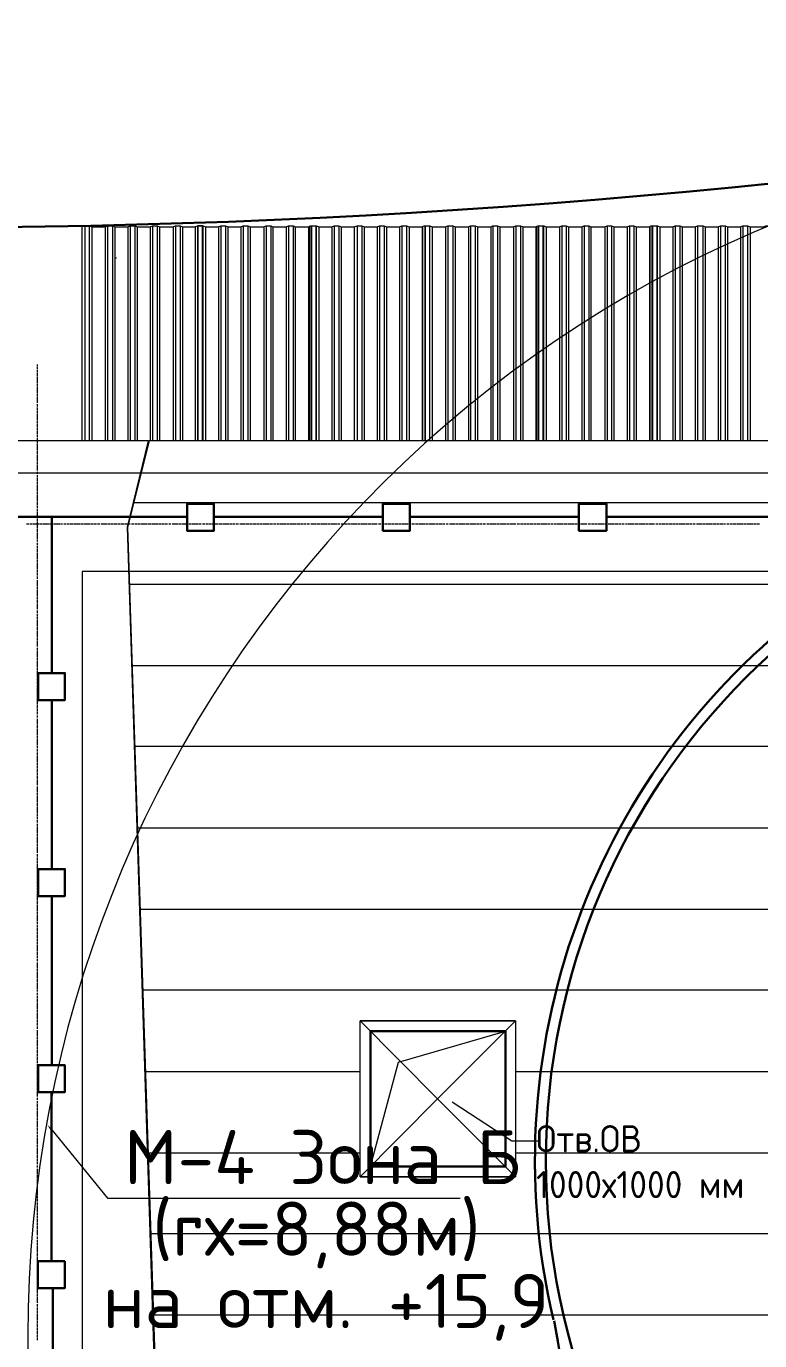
# Model space of a CAD drawing. Header units: millimetres. Extents: x -42533 to 645315, y 3457 to 82611.
# Drawn here: x 561652 to 567073, y 49084 to 58796 of the extents above; entities that cross this region are included whole.
import ezdxf

# ---------------------------------------------------------------- set-up
doc = ezdxf.new("R2010")
doc.units = ezdxf.units.MM
for name, color, linetype, true_color in [('PDF _!ЭОМ.Молниезащита', 7, 'Continuous', 0x954a95), ('PDF _Аннотация', 7, 'Continuous', 0xbababa), ('PDF _Антураж', 7, 'Continuous', 0xbababa), ('PDF _Воздуховоды', 7, 'Continuous', 0xbababa), ('PDF _Крыша', 7, 'Continuous', 0xbababa), ('PDF _Крыша штриховка', 7, 'Continuous', 0xbababa), ('PDF _Обобщенные модели', 7, 'Continuous', 0xbababa), ('PDF _Ограждение', 7, 'Continuous', 0xbababa), ('PDF _Оси', 7, 'Continuous', 0xbababa)]:
    doc.layers.add(name, color=color, linetype=linetype, true_color=true_color)
doc.layers.add('PDF _Линии', color=7, linetype='Continuous')
doc.layers.add('PDF _Текст', color=7, linetype='Continuous')
doc.styles.add('PDF GOST Common', font='GOST_Common.ttf')
doc.styles.add('PDF ISOCPEUR', font='isocpeur.ttf')

msp = doc.modelspace()

# ---------------------------------------------------------------- linework, layer by layer
at = {"layer": 'PDF _!ЭОМ.Молниезащита', "color": 5, "lineweight": 30}
for points in [[(564288.6, 55170.3), (563289.1, 55170.3), (563039.2, 55170.3), (563039.2, 55068.7), (562840.1, 55068.7), (562840.1, 55267.7), (563039.2, 55267.7), (563039.2, 55170.3)], [(565737.1, 55170.3), (564737.5, 55170.3), (564487.7, 55170.3), (564487.7, 55068.7), (564288.6, 55068.7), (564288.6, 55267.7), (564487.7, 55267.7), (564487.7, 55170.3)], [(567189.8, 55170.3), (566190.3, 55170.3), (565940.4, 55170.3), (565940.4, 55068.7), (565737.1, 55068.7), (565737.1, 55267.7), (565940.4, 55267.7), (565940.4, 55170.3)], [(562840.1, 55170.3), (561840.6, 55170.3), (561404.3, 55170.3), (561010.4, 55094.1)], [(561840.6, 55170.3), (561840.6, 54267), (561840.6, 54017.1), (561938, 54017.1), (561938, 53818), (561738.9, 53818), (561738.9, 54017.1), (561840.6, 54017.1)], [(561840.6, 53818), (561840.6, 52818.5), (561840.6, 52568.6), (561938, 52568.6), (561938, 52369.5), (561738.9, 52369.5), (561738.9, 52568.6), (561840.6, 52568.6)], [(561840.6, 52369.5), (561840.6, 51370), (561840.6, 51120.1), (561938, 51120.1), (561938, 50921), (561738.9, 50921), (561738.9, 51120.1), (561840.6, 51120.1)], [(561838.4, 50921), (561838.4, 49921.5), (561838.4, 49671.6), (561935.9, 49671.6), (561935.9, 49472.5), (561736.8, 49472.5), (561736.8, 49671.6), (561838.4, 49671.6)], [(561847.7, 49472.5), (561847.7, 48468.8), (561847.7, 48218.9), (561945.1, 48218.9), (561945.1, 48019.8), (561746.1, 48019.8), (561746.1, 48218.9), (561847.7, 48218.9)]]:
    msp.add_lwpolyline(points, dxfattribs=at)
at = {"layer": 'PDF _!ЭОМ.Молниезащита', "lineweight": 5}
msp.add_lwpolyline([(561840.6, 50642.7), (562251.4, 50138.7), (564860.4, 50138.7)], dxfattribs=at)
at = {"layer": 'PDF _!ЭОМ.Молниезащита', "color": 116, "lineweight": 30, "true_color": 0x136734}
msp.add_circle((570543.1, 50413.9), 5050.7, dxfattribs=at)
at = {"layer": 'PDF _!ЭОМ.Молниезащита', "color": 1, "lineweight": 30}
msp.add_arc((560808.9, 119143.6), 61835.6, 257.405838, 277.511541, dxfattribs=at)
at = {"layer": 'PDF _!ЭОМ.Молниезащита', "lineweight": 13}
msp.add_arc((570543.1, 49117.8), 8879.4, 100.84351, 186.99829, dxfattribs=at)
at = {"layer": 'PDF _!ЭОМ.Молниезащита', "lineweight": 30}
for centre, radius, start, end in [((570543.1, 50413.9), 5131.1, 347.12403, 193.24951), ((537644.7, 44464.6), 28314.6, 350.00525, 9.69398)]:
    msp.add_arc(centre, radius, start, end, dxfattribs=at)
at = {"layer": 'PDF _!ЭОМ.Молниезащита', "transparency": 33554559}
msp.add_solid([(561832.1, 50638.5), (561806.7, 50680.8), (561844.8, 50647)], dxfattribs=at)
at = {"layer": 'PDF _Аннотация', "color": 8, "lineweight": 9}
msp.add_lwpolyline([(564801.1, 50850.3), (565241.5, 50562.2), (565440.6, 50562.2)], dxfattribs=at)
at = {"layer": 'PDF _Антураж', "color": 8, "lineweight": 18}
for points in [[(561959.2, 31888.6), (562226, 31443.9), (562759.6, 31363.4), (562399.6, 42502.4), (562602.9, 48813.1), (562399.6, 55094.1), (562556.3, 55733.6), (561328.1, 55733.6), (561213.7, 55272), (561188.3, 55263.5), (561306.9, 55733.6)], [(562556.3, 55733.6), (562560.6, 55733.6), (562399.6, 55094.1), (562607.2, 48813.1), (562399.6, 42502.4), (562763.9, 31363.4), (562759.6, 31363.4)], [(562399.6, 55094.1), (562399.6, 55094.1)]]:
    msp.add_lwpolyline(points, dxfattribs=at)
at = {"layer": 'PDF _Воздуховоды', "color": 8, "lineweight": 18}
for points in [[(564119.2, 50295.4), (565267, 50295.4), (564691, 50871.4), (564119.2, 50295.4), (564119.2, 51447.4), (564691, 50871.4), (565267, 51447.4), (564119.2, 51447.4)], [(565267, 51447.4), (565267, 50295.4)]]:
    msp.add_lwpolyline(points, dxfattribs=at)
msp.add_lwpolyline([(564119.2, 50295.4), (564119.2, 51447.4), (565267, 51447.4), (565267, 50295.4)], close=True, dxfattribs=at)
at = {"layer": 'PDF _Крыша', "color": 8, "lineweight": 9}
msp.add_lwpolyline([(567947.9, 55733.6), (562560.6, 55733.6)], dxfattribs=at)
at = {"layer": 'PDF _Крыша штриховка', "color": 8, "lineweight": 9}
for points in [[(562446.2, 55276.2), (567947.9, 55276.2)], [(562412.3, 54674.8), (567947.9, 54674.8)], [(562433.5, 54073.4), (567947.9, 54073.4)], [(562454.7, 53476.2), (567947.9, 53476.2)], [(562471.6, 52874.7), (567947.9, 52874.7)], [(562492.8, 52273.3), (567947.9, 52273.3)], [(562509.8, 51676.1), (567947.9, 51676.1)], [(562530.9, 51074.7), (564119.2, 51074.7)], [(565267, 51074.7), (567947.9, 51074.7)], [(562552.1, 50473.3), (564119.2, 50473.3)], [(565267, 50473.3), (567947.9, 50473.3)], [(562569, 49876.1), (567947.9, 49876.1)], [(562590.2, 49274.7), (567947.9, 49274.7)]]:
    msp.add_lwpolyline(points, dxfattribs=at)
at = {"layer": 'PDF _Линии', "color": 8, "lineweight": 9}
for points in [[(581530.7, 32858.5), (581619.6, 25417), (554538.8, 25489), (554538.8, 32858.5), (561298.4, 32858.5), (561298.4, 55496.4), (574597.4, 55496.4), (574597.4, 32858.5), (581496.8, 32858.5)], [(564195.4, 50371.7), (564403, 51142.5), (565195, 51371.2)]]:
    msp.add_lwpolyline(points, dxfattribs=at)
msp.add_lwpolyline([(573885.9, 54767.9), (562065, 54767.9), (562065, 29961.5), (573885.9, 29961.5)], close=True, dxfattribs=at)
at = {"layer": 'PDF _Линии', "color": 8, "lineweight": 30}
msp.add_lwpolyline([(565195, 51371.2), (564195.4, 51371.2), (564195.4, 50371.7), (565195, 50371.7)], close=True, dxfattribs=at)
at = {"layer": 'PDF _Обобщенные модели', "color": 8, "lineweight": 18}
for points in [[(562065, 55733.6), (562065, 57317.6), (562086.2, 57321.9), (562120.1, 57321.9), (562137, 57313.4), (562234.5, 57313.4), (562251.4, 57321.9), (562289.5, 57321.9), (562306.5, 57313.4), (562403.9, 57313.4), (562420.8, 57321.9), (562454.7, 57321.9), (562471.6, 57313.4), (562569, 57313.4), (562586, 57321.9), (562619.9, 57321.9), (562636.8, 57313.4), (562738.5, 57313.4), (562755.4, 57321.9), (562789.3, 57321.9), (562806.2, 57313.4), (562903.6, 57313.4)], [(562086.2, 55733.6), (562086.2, 57321.9)], [(562120.1, 55733.6), (562120.1, 57321.9)], [(562137, 57313.4), (562137, 55733.6)], [(562234.5, 57313.4), (562234.5, 55733.6)], [(562251.4, 57321.9), (562251.4, 55733.6)], [(562289.5, 57321.9), (562289.5, 55733.6)], [(562306.5, 57313.4), (562306.5, 57084.7), (562306.5, 55733.6)], [(562403.9, 57313.4), (562403.9, 55733.6)], [(562420.8, 57321.9), (562420.8, 55733.6)], [(562454.7, 57321.9), (562454.7, 55733.6)], [(562471.6, 57313.4), (562471.6, 55733.6)], [(562569, 57313.4), (562569, 55733.6)], [(562586, 57321.9), (562586, 55733.6)], [(562619.9, 57321.9), (562619.9, 55733.6)], [(562636.8, 57313.4), (562636.8, 55733.6)], [(562738.5, 57313.4), (562738.5, 55733.6)], [(562755.4, 57321.9), (562755.4, 55733.6)], [(562789.3, 57321.9), (562789.3, 55733.6)], [(562806.2, 57313.4), (562806.2, 55733.6)], [(562903.6, 55733.6), (562903.6, 57317.6), (562920.6, 57321.9), (562958.7, 57321.9), (562975.6, 57313.4), (563073.1, 57313.4), (563090, 57321.9), (563123.9, 57321.9), (563140.8, 57313.4), (563238.2, 57313.4), (563255.2, 57321.9), (563289.1, 57321.9), (563306, 57313.4), (563407.6, 57313.4), (563424.6, 57321.9), (563458.5, 57321.9), (563475.4, 57313.4), (563572.8, 57313.4), (563589.8, 57321.9), (563623.6, 57321.9), (563640.6, 57313.4), (563738, 57313.4), (563742.2, 57317.6), (563742.2, 55733.6)], [(562954.5, 55733.6), (562954.5, 57321.9), (562920.6, 57321.9), (562920.6, 55733.6), (562920.6, 57321.9)], [(562958.7, 55733.6), (562958.7, 57321.9)], [(562975.6, 57313.4), (562975.6, 55733.6)], [(563073.1, 57313.4), (563073.1, 55733.6)], [(563090, 57321.9), (563090, 55733.6)], [(563123.9, 57321.9), (563123.9, 55733.6)], [(563140.8, 57313.4), (563140.8, 55733.6)], [(563238.2, 57313.4), (563238.2, 55733.6)], [(563255.2, 57321.9), (563255.2, 55733.6)], [(563289.1, 57321.9), (563289.1, 55733.6)], [(563306, 57313.4), (563306, 55733.6)], [(563407.6, 57313.4), (563407.6, 55733.6)], [(563424.6, 57321.9), (563424.6, 55733.6)], [(563458.5, 57321.9), (563458.5, 55733.6)], [(563475.4, 57313.4), (563475.4, 55733.6)], [(563572.8, 57313.4), (563572.8, 55733.6)], [(563589.8, 57321.9), (563589.8, 55733.6)], [(563623.6, 57321.9), (563623.6, 55733.6)], [(563640.6, 57313.4), (563640.6, 55733.6)], [(563738, 57313.4), (563738, 55733.6)], [(563742.2, 57317.6), (563750.7, 57321.9), (563754.9, 57321.9), (563793.1, 57321.9), (563793.1, 55733.6)], [(563754.9, 57321.9), (563754.9, 55733.6)], [(563763.4, 55733.6), (563763.4, 57321.9), (563797.3, 57321.9), (563814.2, 57313.4), (563911.7, 57313.4), (563928.6, 57321.9), (563962.5, 57321.9), (563979.4, 57313.4), (564076.8, 57313.4), (564098, 57321.9), (564131.9, 57321.9), (564148.8, 57313.4), (564246.2, 57313.4), (564263.2, 57321.9), (564297.1, 57321.9), (564314, 57313.4), (564411.4, 57313.4), (564428.4, 57321.9), (564462.2, 57321.9), (564483.4, 57313.4), (564580.8, 57313.4), (564580.8, 57317.6), (564593.5, 57321.9), (564597.8, 57321.9), (564631.7, 57321.9), (564631.7, 55733.6)], [(563797.3, 55733.6), (563797.3, 57321.9)], [(563814.2, 57313.4), (563814.2, 55733.6)], [(563911.7, 57313.4), (563911.7, 55733.6)], [(563928.6, 57321.9), (563928.6, 55733.6)], [(563962.5, 57321.9), (563962.5, 55733.6)], [(563979.4, 57313.4), (563979.4, 55733.6)], [(564076.8, 57313.4), (564076.8, 55733.6)], [(564098, 57321.9), (564098, 55733.6)], [(564131.9, 57321.9), (564131.9, 55733.6)], [(564148.8, 57313.4), (564148.8, 55733.6)], [(564246.2, 57313.4), (564246.2, 55733.6)], [(564263.2, 57321.9), (564263.2, 55733.6)], [(564297.1, 57321.9), (564297.1, 55733.6)], [(564314, 57313.4), (564314, 55733.6)], [(564411.4, 57313.4), (564411.4, 55733.6)], [(564428.4, 57321.9), (564428.4, 55733.6)], [(564462.2, 57321.9), (564462.2, 55733.6)], [(564483.4, 57313.4), (564483.4, 55733.6)], [(564580.8, 57313.4), (564580.8, 55733.6), (564580.8, 57317.6)], [(564597.8, 57321.9), (564597.8, 55733.6)], [(564602, 55733.6), (564602, 57321.9), (564635.9, 57321.9), (564652.8, 57313.4), (564750.2, 57313.4), (564767.2, 57321.9), (564805.3, 57321.9), (564822.3, 57313.4), (564919.7, 57313.4), (564936.6, 57321.9), (564970.5, 57321.9), (564987.4, 57313.4), (565084.8, 57313.4), (565101.8, 57321.9), (565135.7, 57321.9), (565152.6, 57313.4), (565254.3, 57313.4), (565271.2, 57321.9), (565305.1, 57321.9), (565322, 57313.4), (565419.4, 57313.4), (565423.7, 57317.6), (565423.7, 55733.6)], [(564635.9, 55733.6), (564635.9, 57321.9)], [(564652.8, 57313.4), (564652.8, 55733.6)], [(564750.2, 57313.4), (564750.2, 55733.6)], [(564767.2, 57321.9), (564767.2, 55733.6)], [(564805.3, 57321.9), (564805.3, 55733.6)], [(564822.3, 57313.4), (564822.3, 55733.6)], [(564919.7, 57313.4), (564919.7, 55733.6)], [(564936.6, 57321.9), (564936.6, 55733.6)], [(564970.5, 57321.9), (564970.5, 55733.6)], [(564987.4, 57313.4), (564987.4, 55733.6)], [(565084.8, 57313.4), (565084.8, 55733.6)], [(565101.8, 57321.9), (565101.8, 55733.6)], [(565135.7, 57321.9), (565135.7, 55733.6)], [(565152.6, 57313.4), (565152.6, 55733.6)], [(565254.3, 57313.4), (565254.3, 55733.6)], [(565271.2, 57321.9), (565271.2, 55733.6)], [(565305.1, 57321.9), (565305.1, 55733.6)], [(565322, 57313.4), (565322, 55733.6)], [(565419.4, 57313.4), (565419.4, 55733.6)], [(565423.7, 57317.6), (565432.1, 57321.9), (565436.4, 57321.9), (565470.3, 57321.9), (565470.3, 55733.6)], [(565436.4, 57321.9), (565436.4, 55733.6)], [(565440.6, 55733.6), (565440.6, 57321.9), (565478.7, 57321.9), (565495.7, 57313.4), (565593.1, 57313.4), (565610, 57321.9), (565643.9, 57321.9), (565660.8, 57313.4), (565758.3, 57313.4), (565775.2, 57321.9), (565809.1, 57321.9), (565826, 57313.4), (565927.7, 57313.4), (565944.6, 57321.9), (565978.5, 57321.9), (565995.4, 57313.4), (566092.9, 57313.4), (566109.8, 57321.9), (566143.7, 57321.9), (566160.6, 57313.4), (566258, 57313.4), (566262.3, 57317.6), (566262.3, 55733.6)], [(565478.7, 55733.6), (565478.7, 57321.9)], [(565495.7, 57313.4), (565495.7, 55733.6)], [(565593.1, 57313.4), (565593.1, 55733.6)], [(565610, 57321.9), (565610, 55733.6)], [(565643.9, 57321.9), (565643.9, 55733.6)], [(565660.8, 57313.4), (565660.8, 55733.6)], [(565758.3, 57313.4), (565758.3, 55733.6)], [(565775.2, 57321.9), (565775.2, 55733.6)], [(565809.1, 57321.9), (565809.1, 55733.6)], [(565826, 57313.4), (565826, 55733.6)], [(565927.7, 57313.4), (565927.7, 55733.6)], [(565944.6, 57321.9), (565944.6, 55733.6)], [(565978.5, 57321.9), (565978.5, 55733.6)], [(565995.4, 57313.4), (565995.4, 55733.6)], [(566092.9, 57313.4), (566092.9, 55733.6)], [(566109.8, 57321.9), (566109.8, 55733.6)], [(566143.7, 57321.9), (566143.7, 55733.6)], [(566160.6, 57313.4), (566160.6, 55733.6)], [(566258, 57313.4), (566258, 55733.6)], [(566262.3, 57317.6), (566270.7, 57321.9), (566275, 57321.9), (566313.1, 57321.9), (566313.1, 55733.6)], [(566275, 57321.9), (566275, 55733.6)], [(566283.4, 55733.6), (566283.4, 57321.9), (566317.3, 57321.9), (566334.3, 57313.4), (566431.7, 57313.4), (566448.6, 57321.9), (566482.5, 57321.9), (566499.4, 57313.4), (566596.9, 57313.4), (566613.8, 57321.9), (566651.9, 57321.9), (566668.9, 57313.4), (566766.3, 57313.4), (566783.2, 57321.9), (566817.1, 57321.9), (566834, 57313.4), (566931.5, 57313.4), (566948.4, 57321.9), (566982.3, 57321.9), (567003.5, 57313.4), (567100.9, 57313.4), (567117.8, 57321.9), (567151.7, 57321.9), (567151.7, 57279.5)], [(566317.3, 55733.6), (566317.3, 57321.9)], [(566334.3, 57313.4), (566334.3, 55733.6)], [(566431.7, 57313.4), (566431.7, 55733.6)], [(566448.6, 57321.9), (566448.6, 55733.6)], [(566482.5, 57321.9), (566482.5, 55733.6)], [(566499.4, 57313.4), (566499.4, 55733.6)], [(566596.9, 57313.4), (566596.9, 55733.6)], [(566613.8, 57321.9), (566613.8, 55733.6)], [(566651.9, 57321.9), (566651.9, 55733.6)], [(566668.9, 57313.4), (566668.9, 55733.6)], [(566766.3, 57313.4), (566766.3, 55733.6)], [(566783.2, 57321.9), (566783.2, 55733.6)], [(566817.1, 57321.9), (566817.1, 55733.6)], [(566834, 57313.4), (566834, 55733.6)], [(566931.5, 57313.4), (566931.5, 55733.6)], [(566948.4, 57321.9), (566948.4, 55733.6)], [(566982.3, 57321.9), (566982.3, 55733.6)], [(567003.5, 57313.4), (567003.5, 55733.6)]]:
    msp.add_lwpolyline(points, dxfattribs=at)
at = {"layer": 'PDF _Ограждение', "color": 8, "lineweight": 9}
msp.add_lwpolyline([(562306.5, 57084.7), (562319.2, 57084.7)], dxfattribs=at)
at = {"layer": 'PDF _Оси', "color": 8, "lineweight": 9}
for points in [[(561734.7, 56284.2), (561734.7, 56296.9)], [(561734.7, 56263), (561734.7, 56280)], [(561734.7, 56258.8), (561734.7, 56258.8)], [(561734.7, 56237.6), (561734.7, 56254.6)], [(561734.7, 56212.2), (561734.7, 56233.4)], [(561734.7, 56186.8), (561734.7, 56208)], [(561734.7, 56161.4), (561734.7, 56182.6)], [(561734.7, 56136), (561734.7, 56157.1)], [(561734.7, 56110.6), (561734.7, 56131.7)], [(561734.7, 56085.1), (561734.7, 56106.3)], [(561734.7, 56059.7), (561734.7, 56080.9)], [(561734.7, 56034.3), (561734.7, 56055.5)], [(561734.7, 56013.1), (561734.7, 56030.1)], [(561734.7, 56008.9), (561734.7, 56008.9)], [(561734.7, 55987.7), (561734.7, 56004.7)], [(561734.7, 55983.5), (561734.7, 55983.5)], [(561734.7, 55962.3), (561734.7, 55979.3)], [(561734.7, 55936.9), (561734.7, 55958.1)], [(561734.7, 55911.5), (561734.7, 55932.7)], [(561734.7, 55886.1), (561734.7, 55907.3)], [(561734.7, 55860.7), (561734.7, 55881.8)], [(561734.7, 55835.3), (561734.7, 55856.4)], [(561734.7, 55809.8), (561734.7, 55831)], [(561734.7, 55784.4), (561734.7, 55805.6)], [(561734.7, 55763.3), (561734.7, 55780.2)], [(561734.7, 55759), (561734.7, 55759)], [(561734.7, 55737.8), (561734.7, 55754.8)], [(561734.7, 55733.6), (561734.7, 55733.6)], [(561734.7, 55712.4), (561734.7, 55729.4)], [(561734.7, 55687), (561734.7, 55708.2)], [(561734.7, 55661.6), (561734.7, 55682.8)], [(561734.7, 55636.2), (561734.7, 55657.4)], [(561734.7, 55610.8), (561734.7, 55632)], [(561734.7, 55585.4), (561734.7, 55606.5)], [(561734.7, 55560), (561734.7, 55581.1)], [(561734.7, 55534.5), (561734.7, 55555.7)], [(561734.7, 55513.4), (561734.7, 55530.3)], [(561734.7, 55509.1), (561734.7, 55509.1)], [(561734.7, 55488), (561734.7, 55504.9)], [(561734.7, 55483.7), (561734.7, 55483.7)], [(561734.7, 55462.5), (561734.7, 55479.5)], [(561734.7, 55437.1), (561734.7, 55458.3)], [(561734.7, 55411.7), (561734.7, 55432.9)], [(561734.7, 55386.3), (561734.7, 55407.5)], [(561734.7, 55360.9), (561734.7, 55382.1)], [(561734.7, 55335.5), (561734.7, 55356.7)], [(561734.7, 55310.1), (561734.7, 55331.3)], [(561734.7, 55284.7), (561734.7, 55305.8)], [(561734.7, 55259.2), (561734.7, 55280.4)], [(561734.7, 55238.1), (561734.7, 55255)], [(561734.7, 55233.8), (561734.7, 55233.8)], [(561734.7, 55212.7), (561734.7, 55229.6)], [(561734.7, 55187.2), (561734.7, 55208.4)], [(561734.7, 55161.8), (561734.7, 55183)], [(561654.2, 55119.5), (561671.2, 55119.5)], [(561675.4, 55119.5), (561675.4, 55119.5)], [(561679.6, 55119.5), (561696.6, 55119.5)], [(561700.8, 55119.5), (561722, 55119.5)], [(561726.2, 55119.5), (561747.4, 55119.5)], [(561734.7, 55136.4), (561734.7, 55157.6)], [(561734.7, 55111), (561734.7, 55132.2)], [(561734.7, 55085.6), (561734.7, 55106.8)], [(561734.7, 55060.2), (561734.7, 55081.4)], [(561751.6, 55119.5), (561772.8, 55119.5)], [(561777, 55119.5), (561798.2, 55119.5)], [(561802.4, 55119.5), (561823.6, 55119.5)], [(561827.9, 55119.5), (561849, 55119.5)], [(561853.3, 55119.5), (561874.4, 55119.5)], [(561878.7, 55119.5), (561899.9, 55119.5)], [(561904.1, 55119.5), (561921, 55119.5)], [(561925.3, 55119.5), (561925.3, 55119.5)], [(561929.5, 55119.5), (561946.4, 55119.5)], [(561950.7, 55119.5), (561950.7, 55119.5)], [(561954.9, 55119.5), (561971.9, 55119.5)], [(561976.1, 55119.5), (561997.3, 55119.5)], [(562001.5, 55119.5), (562022.7, 55119.5)], [(562026.9, 55119.5), (562048.1, 55119.5)], [(562052.3, 55119.5), (562073.5, 55119.5)], [(562077.7, 55119.5), (562098.9, 55119.5)], [(562103.2, 55119.5), (562124.3, 55119.5)], [(562128.6, 55119.5), (562149.7, 55119.5)], [(562154, 55119.5), (562170.9, 55119.5)], [(562175.2, 55119.5), (562175.2, 55119.5)], [(562179.4, 55119.5), (562196.3, 55119.5)], [(562200.6, 55119.5), (562200.6, 55119.5)], [(562204.8, 55119.5), (562221.7, 55119.5)], [(562226, 55119.5), (562247.2, 55119.5)], [(562251.4, 55119.5), (562272.6, 55119.5)], [(562276.8, 55119.5), (562298, 55119.5)], [(562302.2, 55119.5), (562323.4, 55119.5)], [(562327.6, 55119.5), (562348.8, 55119.5)], [(562353, 55119.5), (562374.2, 55119.5)], [(562378.5, 55119.5), (562399.6, 55119.5)], [(562403.9, 55119.5), (562420.8, 55119.5)], [(562425, 55119.5), (562425, 55119.5)], [(562429.3, 55119.5), (562446.2, 55119.5)], [(562450.5, 55119.5), (562450.5, 55119.5)], [(562454.7, 55119.5), (562471.6, 55119.5)], [(562475.9, 55119.5), (562497, 55119.5)], [(562501.3, 55119.5), (562522.5, 55119.5)], [(562526.7, 55119.5), (562547.9, 55119.5)], [(562552.1, 55119.5), (562573.3, 55119.5)], [(562577.5, 55119.5), (562598.7, 55119.5)], [(562602.9, 55119.5), (562624.1, 55119.5)], [(562628.3, 55119.5), (562649.5, 55119.5)], [(562653.8, 55119.5), (562674.9, 55119.5)], [(562679.2, 55119.5), (562696.1, 55119.5)], [(562700.3, 55119.5), (562700.3, 55119.5)], [(562704.6, 55119.5), (562721.5, 55119.5)], [(562725.8, 55119.5), (562725.8, 55119.5)], [(562730, 55119.5), (562746.9, 55119.5)], [(562751.2, 55119.5), (562772.3, 55119.5)], [(562776.6, 55119.5), (562797.8, 55119.5)], [(562802, 55119.5), (562823.2, 55119.5)], [(562827.4, 55119.5), (562848.6, 55119.5)], [(562852.8, 55119.5), (562874, 55119.5)], [(562878.2, 55119.5), (562899.4, 55119.5)], [(562903.6, 55119.5), (562924.8, 55119.5)], [(562929, 55119.5), (562946, 55119.5)], [(562950.2, 55119.5), (562950.2, 55119.5)], [(562954.5, 55119.5), (562971.4, 55119.5)], [(562975.6, 55119.5), (562975.6, 55119.5)], [(562979.9, 55119.5), (562996.8, 55119.5)], [(563001.1, 55119.5), (563022.2, 55119.5)], [(563026.5, 55119.5), (563047.6, 55119.5)], [(563051.9, 55119.5), (563073.1, 55119.5)], [(563077.3, 55119.5), (563098.5, 55119.5)], [(563102.7, 55119.5), (563123.9, 55119.5)], [(563128.1, 55119.5), (563149.3, 55119.5)], [(563153.5, 55119.5), (563174.7, 55119.5)], [(563178.9, 55119.5), (563195.9, 55119.5)], [(563200.1, 55119.5), (563200.1, 55119.5)], [(563204.3, 55119.5), (563221.3, 55119.5)], [(563225.5, 55119.5), (563225.5, 55119.5)], [(563229.8, 55119.5), (563246.7, 55119.5)], [(563250.9, 55119.5), (563272.1, 55119.5)], [(563276.3, 55119.5), (563297.5, 55119.5)], [(563301.8, 55119.5), (563322.9, 55119.5)], [(563327.2, 55119.5), (563348.3, 55119.5)], [(563352.6, 55119.5), (563373.8, 55119.5)], [(563378, 55119.5), (563399.2, 55119.5)], [(563403.4, 55119.5), (563424.6, 55119.5)], [(563428.8, 55119.5), (563450, 55119.5)], [(563454.2, 55119.5), (563471.2, 55119.5)], [(563475.4, 55119.5), (563475.4, 55119.5)], [(563479.6, 55119.5), (563496.6, 55119.5)], [(563500.8, 55119.5), (563500.8, 55119.5)], [(563505.1, 55119.5), (563522, 55119.5)], [(563526.2, 55119.5), (563547.4, 55119.5)], [(563551.6, 55119.5), (563572.8, 55119.5)], [(563577.1, 55119.5), (563598.2, 55119.5)], [(563602.5, 55119.5), (563623.6, 55119.5)], [(563627.9, 55119.5), (563649.1, 55119.5)], [(563653.3, 55119.5), (563674.5, 55119.5)], [(563678.7, 55119.5), (563699.9, 55119.5)], [(563704.1, 55119.5), (563721.1, 55119.5)], [(563725.3, 55119.5), (563725.3, 55119.5)], [(563729.5, 55119.5), (563746.5, 55119.5)], [(563750.7, 55119.5), (563750.7, 55119.5)], [(563754.9, 55119.5), (563771.9, 55119.5)], [(563776.1, 55119.5), (563797.3, 55119.5)], [(563801.5, 55119.5), (563822.7, 55119.5)], [(563826.9, 55119.5), (563848.1, 55119.5)], [(563852.4, 55119.5), (563873.5, 55119.5)], [(563877.8, 55119.5), (563898.9, 55119.5)], [(563903.2, 55119.5), (563924.4, 55119.5)], [(563928.6, 55119.5), (563949.8, 55119.5)], [(563954, 55119.5), (563970.9, 55119.5)], [(563975.2, 55119.5), (563975.2, 55119.5)], [(563979.4, 55119.5), (563996.4, 55119.5)], [(564000.6, 55119.5), (564000.6, 55119.5)], [(564004.8, 55119.5), (564021.8, 55119.5)], [(564026, 55119.5), (564047.2, 55119.5)], [(564051.4, 55119.5), (564072.6, 55119.5)], [(564076.8, 55119.5), (564098, 55119.5)], [(564102.2, 55119.5), (564123.4, 55119.5)], [(564127.7, 55119.5), (564148.8, 55119.5)], [(564153.1, 55119.5), (564174.2, 55119.5)], [(564178.5, 55119.5), (564199.7, 55119.5)], [(564203.9, 55119.5), (564225.1, 55119.5)], [(564229.3, 55119.5), (564246.2, 55119.5)], [(564250.5, 55119.5), (564250.5, 55119.5)], [(564254.7, 55119.5), (564271.7, 55119.5)], [(564275.9, 55119.5), (564275.9, 55119.5)], [(564280.1, 55119.5), (564297.1, 55119.5)], [(564301.3, 55119.5), (564322.5, 55119.5)], [(564326.7, 55119.5), (564347.9, 55119.5)], [(564352.1, 55119.5), (564373.3, 55119.5)], [(564377.5, 55119.5), (564398.7, 55119.5)], [(564403, 55119.5), (564424.1, 55119.5)], [(564428.4, 55119.5), (564449.5, 55119.5)], [(564453.8, 55119.5), (564475, 55119.5)], [(564479.2, 55119.5), (564496.1, 55119.5)], [(564500.4, 55119.5), (564500.4, 55119.5)], [(564504.6, 55119.5), (564521.5, 55119.5)], [(564525.8, 55119.5), (564525.8, 55119.5)], [(564530, 55119.5), (564547, 55119.5)], [(564551.2, 55119.5), (564572.4, 55119.5)], [(564576.6, 55119.5), (564597.8, 55119.5)], [(564602, 55119.5), (564623.2, 55119.5)], [(564627.4, 55119.5), (564648.6, 55119.5)], [(564652.8, 55119.5), (564674, 55119.5)], [(564678.2, 55119.5), (564699.4, 55119.5)], [(564703.7, 55119.5), (564724.8, 55119.5)], [(564729.1, 55119.5), (564746, 55119.5)], [(564750.2, 55119.5), (564750.2, 55119.5)], [(564754.5, 55119.5), (564771.4, 55119.5)], [(564775.7, 55119.5), (564775.7, 55119.5)], [(564779.9, 55119.5), (564796.8, 55119.5)], [(564801.1, 55119.5), (564822.3, 55119.5)], [(564826.5, 55119.5), (564847.7, 55119.5)], [(564851.9, 55119.5), (564873.1, 55119.5)], [(564877.3, 55119.5), (564898.5, 55119.5)], [(564902.7, 55119.5), (564923.9, 55119.5)], [(564928.1, 55119.5), (564949.3, 55119.5)], [(564953.5, 55119.5), (564974.7, 55119.5)], [(564979, 55119.5), (565000.1, 55119.5)], [(565004.4, 55119.5), (565021.3, 55119.5)], [(565025.5, 55119.5), (565025.5, 55119.5)], [(565029.8, 55119.5), (565046.7, 55119.5)], [(565051, 55119.5), (565051, 55119.5)], [(565055.2, 55119.5), (565072.1, 55119.5)], [(565076.4, 55119.5), (565097.5, 55119.5)], [(565101.8, 55119.5), (565123, 55119.5)], [(565127.2, 55119.5), (565148.4, 55119.5)], [(565152.6, 55119.5), (565173.8, 55119.5)], [(565178, 55119.5), (565199.2, 55119.5)], [(565203.4, 55119.5), (565224.6, 55119.5)], [(565228.8, 55119.5), (565250, 55119.5)], [(565254.3, 55119.5), (565271.2, 55119.5)], [(565275.4, 55119.5), (565275.4, 55119.5)], [(565279.7, 55119.5), (565296.6, 55119.5)], [(565300.8, 55119.5), (565300.8, 55119.5)], [(565305.1, 55119.5), (565322, 55119.5)], [(565326.3, 55119.5), (565347.4, 55119.5)], [(565351.7, 55119.5), (565372.8, 55119.5)], [(565377.1, 55119.5), (565398.3, 55119.5)], [(565402.5, 55119.5), (565423.7, 55119.5)], [(565427.9, 55119.5), (565449.1, 55119.5)], [(565453.3, 55119.5), (565474.5, 55119.5)], [(565478.7, 55119.5), (565499.9, 55119.5)], [(565504.1, 55119.5), (565521.1, 55119.5)], [(565525.3, 55119.5), (565525.3, 55119.5)], [(565529.6, 55119.5), (565546.5, 55119.5)], [(565550.7, 55119.5), (565550.7, 55119.5)], [(565555, 55119.5), (565571.9, 55119.5)], [(565576.1, 55119.5), (565597.3, 55119.5)], [(565601.6, 55119.5), (565622.7, 55119.5)], [(565627, 55119.5), (565648.1, 55119.5)], [(565652.4, 55119.5), (565673.6, 55119.5)], [(565677.8, 55119.5), (565699, 55119.5)], [(565703.2, 55119.5), (565724.4, 55119.5)], [(565728.6, 55119.5), (565749.8, 55119.5)], [(565754, 55119.5), (565775.2, 55119.5)], [(565779.4, 55119.5), (565796.4, 55119.5)], [(565800.6, 55119.5), (565800.6, 55119.5)], [(565804.9, 55119.5), (565821.8, 55119.5)], [(565826, 55119.5), (565826, 55119.5)], [(565830.3, 55119.5), (565847.2, 55119.5)], [(565851.4, 55119.5), (565872.6, 55119.5)], [(565876.9, 55119.5), (565898, 55119.5)], [(565902.3, 55119.5), (565923.4, 55119.5)], [(565927.7, 55119.5), (565948.9, 55119.5)], [(565953.1, 55119.5), (565974.3, 55119.5)], [(565978.5, 55119.5), (565999.7, 55119.5)], [(566003.9, 55119.5), (566025.1, 55119.5)], [(566029.3, 55119.5), (566046.3, 55119.5)], [(566050.5, 55119.5), (566050.5, 55119.5)], [(566054.7, 55119.5), (566071.7, 55119.5)], [(566075.9, 55119.5), (566075.9, 55119.5)], [(566080.1, 55119.5), (566097.1, 55119.5)], [(566101.3, 55119.5), (566122.5, 55119.5)], [(566126.7, 55119.5), (566147.9, 55119.5)], [(566152.1, 55119.5), (566173.3, 55119.5)], [(566177.6, 55119.5), (566198.7, 55119.5)], [(566203, 55119.5), (566224.2, 55119.5)], [(566228.4, 55119.5), (566249.6, 55119.5)], [(566253.8, 55119.5), (566275, 55119.5)], [(566279.2, 55119.5), (566296.2, 55119.5)], [(566300.4, 55119.5), (566300.4, 55119.5)], [(566304.6, 55119.5), (566321.6, 55119.5)], [(566325.8, 55119.5), (566325.8, 55119.5)], [(566330, 55119.5), (566347, 55119.5)], [(566351.2, 55119.5), (566372.4, 55119.5)], [(566376.6, 55119.5), (566397.8, 55119.5)], [(566402, 55119.5), (566423.2, 55119.5)], [(566427.4, 55119.5), (566448.6, 55119.5)], [(566452.9, 55119.5), (566474, 55119.5)], [(566478.3, 55119.5), (566499.4, 55119.5)], [(566503.7, 55119.5), (566524.9, 55119.5)], [(566529.1, 55119.5), (566550.3, 55119.5)], [(566554.5, 55119.5), (566571.4, 55119.5)], [(566575.7, 55119.5), (566575.7, 55119.5)], [(566579.9, 55119.5), (566596.9, 55119.5)], [(566601.1, 55119.5), (566601.1, 55119.5)], [(566605.3, 55119.5), (566622.3, 55119.5)], [(566626.5, 55119.5), (566647.7, 55119.5)], [(566651.9, 55119.5), (566673.1, 55119.5)], [(566677.3, 55119.5), (566698.5, 55119.5)], [(566702.7, 55119.5), (566723.9, 55119.5)], [(566728.2, 55119.5), (566749.3, 55119.5)], [(566753.6, 55119.5), (566774.7, 55119.5)], [(566779, 55119.5), (566800.2, 55119.5)], [(566804.4, 55119.5), (566821.3, 55119.5)], [(566825.6, 55119.5), (566825.6, 55119.5)], [(566829.8, 55119.5), (566846.7, 55119.5)], [(566851, 55119.5), (566851, 55119.5)], [(566855.2, 55119.5), (566872.2, 55119.5)], [(566876.4, 55119.5), (566897.6, 55119.5)], [(566901.8, 55119.5), (566923, 55119.5)], [(566927.2, 55119.5), (566948.4, 55119.5)], [(566952.6, 55119.5), (566973.8, 55119.5)], [(566978, 55119.5), (566999.2, 55119.5)], [(567003.5, 55119.5), (567024.6, 55119.5)], [(567028.9, 55119.5), (567050, 55119.5)], [(567054.3, 55119.5), (567071.2, 55119.5)], [(561734.7, 55034.8), (561734.7, 55056)], [(561734.7, 55009.4), (561734.7, 55030.5)], [(561734.7, 54988.2), (561734.7, 55005.1)], [(561734.7, 54984), (561734.7, 54984)], [(561734.7, 54962.8), (561734.7, 54979.7)], [(561734.7, 54958.5), (561734.7, 54958.5)], [(561734.7, 54937.4), (561734.7, 54954.3)], [(561734.7, 54912), (561734.7, 54933.1)], [(561734.7, 54886.5), (561734.7, 54907.7)], [(561734.7, 54861.1), (561734.7, 54882.3)], [(561734.7, 54835.7), (561734.7, 54856.9)], [(561734.7, 54810.3), (561734.7, 54831.5)], [(561734.7, 54784.9), (561734.7, 54806.1)], [(561734.7, 54759.5), (561734.7, 54780.7)], [(561734.7, 54738.3), (561734.7, 54755.2)], [(561734.7, 54734.1), (561734.7, 54734.1)], [(561734.7, 54712.9), (561734.7, 54729.8)], [(561734.7, 54708.7), (561734.7, 54708.7)], [(561734.7, 54687.5), (561734.7, 54704.4)], [(561734.7, 54662.1), (561734.7, 54683.2)], [(561734.7, 54636.7), (561734.7, 54657.8)], [(561734.7, 54611.2), (561734.7, 54632.4)], [(561734.7, 54585.8), (561734.7, 54607)], [(561734.7, 54560.4), (561734.7, 54581.6)], [(561734.7, 54535), (561734.7, 54556.2)], [(561734.7, 54509.6), (561734.7, 54530.8)], [(561734.7, 54488.4), (561734.7, 54505.4)], [(561734.7, 54484.2), (561734.7, 54484.2)], [(561734.7, 54463), (561734.7, 54479.9)], [(561734.7, 54458.8), (561734.7, 54458.8)], [(561734.7, 54437.6), (561734.7, 54454.5)], [(561734.7, 54412.2), (561734.7, 54433.4)], [(561734.7, 54386.8), (561734.7, 54407.9)], [(561734.7, 54361.4), (561734.7, 54382.5)], [(561734.7, 54335.9), (561734.7, 54357.1)], [(561734.7, 54310.5), (561734.7, 54331.7)], [(561734.7, 54285.1), (561734.7, 54306.3)], [(561734.7, 54259.7), (561734.7, 54280.9)], [(561734.7, 54234.3), (561734.7, 54255.5)], [(561734.7, 54213.1), (561734.7, 54230.1)], [(561734.7, 54208.9), (561734.7, 54208.9)], [(561734.7, 54187.7), (561734.7, 54204.6)], [(561734.7, 54162.3), (561734.7, 54183.5)], [(561734.7, 54136.9), (561734.7, 54158.1)], [(561734.7, 54111.5), (561734.7, 54132.6)], [(561734.7, 54086.1), (561734.7, 54107.2)], [(561734.7, 54060.6), (561734.7, 54081.8)], [(561734.7, 54035.2), (561734.7, 54056.4)], [(561734.7, 54009.8), (561734.7, 54031)], [(561734.7, 53984.4), (561734.7, 54005.6)], [(561734.7, 53963.2), (561734.7, 53980.2)], [(561734.7, 53959), (561734.7, 53959)], [(561734.7, 53937.8), (561734.7, 53954.8)], [(561734.7, 53933.6), (561734.7, 53933.6)], [(561734.7, 53912.4), (561734.7, 53929.4)], [(561734.7, 53887), (561734.7, 53908.2)], [(561734.7, 53861.6), (561734.7, 53882.8)], [(561734.7, 53836.2), (561734.7, 53857.3)], [(561734.7, 53810.8), (561734.7, 53831.9)], [(561734.7, 53785.3), (561734.7, 53806.5)], [(561734.7, 53759.9), (561734.7, 53781.1)], [(561734.7, 53734.5), (561734.7, 53755.7)], [(561734.7, 53713.3), (561734.7, 53730.3)], [(561734.7, 53709.1), (561734.7, 53709.1)], [(561734.7, 53687.9), (561734.7, 53704.9)], [(561734.7, 53683.7), (561734.7, 53683.7)], [(561734.7, 53662.5), (561734.7, 53679.5)], [(561734.7, 53637.1), (561734.7, 53658.3)], [(561734.7, 53611.7), (561734.7, 53632.9)], [(561734.7, 53586.3), (561734.7, 53607.5)], [(561734.7, 53560.9), (561734.7, 53582.1)], [(561734.7, 53535.5), (561734.7, 53556.6)], [(561734.7, 53510.1), (561734.7, 53531.2)], [(561734.7, 53484.6), (561734.7, 53505.8)], [(561734.7, 53463.5), (561734.7, 53480.4)], [(561734.7, 53459.2), (561734.7, 53459.2)], [(561734.7, 53438.1), (561734.7, 53455)], [(561734.7, 53433.8), (561734.7, 53433.8)], [(561734.7, 53412.6), (561734.7, 53429.6)], [(561734.7, 53387.2), (561734.7, 53408.4)], [(561734.7, 53361.8), (561734.7, 53383)], [(561734.7, 53336.4), (561734.7, 53357.6)], [(561734.7, 53311), (561734.7, 53332.2)], [(561734.7, 53285.6), (561734.7, 53306.8)], [(561734.7, 53260.2), (561734.7, 53281.3)], [(561734.7, 53234.8), (561734.7, 53255.9)], [(561734.7, 53209.3), (561734.7, 53230.5)], [(561734.7, 53188.2), (561734.7, 53205.1)], [(561734.7, 53183.9), (561734.7, 53183.9)], [(561734.7, 53162.8), (561734.7, 53179.7)], [(561734.7, 53137.3), (561734.7, 53158.5)], [(561734.7, 53111.9), (561734.7, 53133.1)], [(561734.7, 53086.5), (561734.7, 53107.7)], [(561734.7, 53061.1), (561734.7, 53082.3)], [(561734.7, 53035.7), (561734.7, 53056.9)], [(561734.7, 53010.3), (561734.7, 53031.5)], [(561734.7, 52984.9), (561734.7, 53006)], [(561734.7, 52959.5), (561734.7, 52980.6)], [(561734.7, 52938.3), (561734.7, 52955.2)], [(561734.7, 52934), (561734.7, 52934)], [(561734.7, 52912.9), (561734.7, 52929.8)], [(561734.7, 52908.6), (561734.7, 52908.6)], [(561734.7, 52887.5), (561734.7, 52904.4)], [(561734.7, 52862), (561734.7, 52883.2)], [(561734.7, 52836.6), (561734.7, 52857.8)], [(561734.7, 52811.2), (561734.7, 52832.4)], [(561734.7, 52785.8), (561734.7, 52807)], [(561734.7, 52760.4), (561734.7, 52781.6)], [(561734.7, 52735), (561734.7, 52756.2)], [(561734.7, 52709.6), (561734.7, 52730.7)], [(561734.7, 52688.4), (561734.7, 52705.3)], [(561734.7, 52684.2), (561734.7, 52684.2)], [(561734.7, 52663), (561734.7, 52679.9)], [(561734.7, 52658.7), (561734.7, 52658.7)], [(561734.7, 52637.6), (561734.7, 52654.5)], [(561734.7, 52612.2), (561734.7, 52633.3)], [(561734.7, 52586.7), (561734.7, 52607.9)], [(561734.7, 52561.3), (561734.7, 52582.5)], [(561734.7, 52535.9), (561734.7, 52557.1)], [(561734.7, 52510.5), (561734.7, 52531.7)], [(561734.7, 52485.1), (561734.7, 52506.3)], [(561734.7, 52459.7), (561734.7, 52480.9)], [(561734.7, 52438.5), (561734.7, 52455.4)], [(561734.7, 52434.3), (561734.7, 52434.3)], [(561734.7, 52413.1), (561734.7, 52430)], [(561734.7, 52408.9), (561734.7, 52408.9)], [(561734.7, 52387.7), (561734.7, 52404.6)], [(561734.7, 52362.3), (561734.7, 52383.4)], [(561734.7, 52336.9), (561734.7, 52358)], [(561734.7, 52311.4), (561734.7, 52332.6)], [(561734.7, 52286), (561734.7, 52307.2)], [(561734.7, 52260.6), (561734.7, 52281.8)], [(561734.7, 52235.2), (561734.7, 52256.4)], [(561734.7, 52209.8), (561734.7, 52231)], [(561734.7, 52184.4), (561734.7, 52205.6)], [(561734.7, 52163.2), (561734.7, 52180.2)], [(561734.7, 52159), (561734.7, 52159)], [(561734.7, 52137.8), (561734.7, 52154.7)], [(561734.7, 52112.4), (561734.7, 52133.6)], [(561734.7, 52087), (561734.7, 52108.2)], [(561734.7, 52061.6), (561734.7, 52082.7)], [(561734.7, 52036.2), (561734.7, 52057.3)], [(561734.7, 52010.7), (561734.7, 52031.9)], [(561734.7, 51985.3), (561734.7, 52006.5)], [(561734.7, 51959.9), (561734.7, 51981.1)], [(561734.7, 51934.5), (561734.7, 51955.7)], [(561734.7, 51913.3), (561734.7, 51930.3)], [(561734.7, 51909.1), (561734.7, 51909.1)], [(561734.7, 51887.9), (561734.7, 51904.9)], [(561734.7, 51883.7), (561734.7, 51883.7)], [(561734.7, 51862.5), (561734.7, 51879.4)], [(561734.7, 51837.1), (561734.7, 51858.3)], [(561734.7, 51811.7), (561734.7, 51832.9)], [(561734.7, 51786.3), (561734.7, 51807.4)], [(561734.7, 51760.9), (561734.7, 51782)], [(561734.7, 51735.4), (561734.7, 51756.6)], [(561734.7, 51710), (561734.7, 51731.2)], [(561734.7, 51684.6), (561734.7, 51705.8)], [(561734.7, 51663.4), (561734.7, 51680.4)], [(561734.7, 51659.2), (561734.7, 51659.2)], [(561734.7, 51638), (561734.7, 51655)], [(561734.7, 51633.8), (561734.7, 51633.8)], [(561734.7, 51612.6), (561734.7, 51629.6)], [(561734.7, 51587.2), (561734.7, 51608.4)], [(561734.7, 51561.8), (561734.7, 51583)], [(561734.7, 51536.4), (561734.7, 51557.6)], [(561734.7, 51511), (561734.7, 51532.1)], [(561734.7, 51485.6), (561734.7, 51506.7)], [(561734.7, 51460.1), (561734.7, 51481.3)], [(561734.7, 51434.7), (561734.7, 51455.9)], [(561734.7, 51413.6), (561734.7, 51430.5)], [(561734.7, 51409.3), (561734.7, 51409.3)], [(561734.7, 51388.1), (561734.7, 51405.1)], [(561734.7, 51383.9), (561734.7, 51383.9)], [(561734.7, 51362.7), (561734.7, 51379.7)], [(561734.7, 51337.3), (561734.7, 51358.5)], [(561734.7, 51311.9), (561734.7, 51333.1)], [(561734.7, 51286.5), (561734.7, 51307.7)], [(561734.7, 51261.1), (561734.7, 51282.3)], [(561734.7, 51235.7), (561734.7, 51256.8)], [(561734.7, 51210.3), (561734.7, 51231.4)], [(561734.7, 51184.8), (561734.7, 51206)], [(561734.7, 51159.4), (561734.7, 51180.6)], [(561734.7, 51138.3), (561734.7, 51155.2)], [(561734.7, 51134), (561734.7, 51134)], [(561734.7, 51112.8), (561734.7, 51129.8)], [(561734.7, 51087.4), (561734.7, 51108.6)], [(561734.7, 51062), (561734.7, 51083.2)], [(561734.7, 51036.6), (561734.7, 51057.8)], [(561734.7, 51011.2), (561734.7, 51032.4)], [(561734.7, 50985.8), (561734.7, 51007)], [(561734.7, 50960.4), (561734.7, 50981.5)], [(561734.7, 50935), (561734.7, 50956.1)], [(561734.7, 50909.5), (561734.7, 50930.7)], [(561734.7, 50888.4), (561734.7, 50905.3)], [(561734.7, 50884.1), (561734.7, 50884.1)], [(561734.7, 50863), (561734.7, 50879.9)], [(561734.7, 50858.7), (561734.7, 50858.7)], [(561734.7, 50837.5), (561734.7, 50854.5)], [(561734.7, 50812.1), (561734.7, 50833.3)], [(561734.7, 50786.7), (561734.7, 50807.9)], [(561734.7, 50761.3), (561734.7, 50782.5)], [(561734.7, 50735.9), (561734.7, 50757.1)], [(561734.7, 50710.5), (561734.7, 50731.7)], [(561734.7, 50685.1), (561734.7, 50706.3)], [(561734.7, 50659.7), (561734.7, 50680.8)], [(561734.7, 50638.5), (561734.7, 50655.4)], [(561734.7, 50634.3), (561734.7, 50634.3)], [(561734.7, 50613.1), (561734.7, 50630)], [(561734.7, 50608.8), (561734.7, 50608.8)], [(561734.7, 50587.7), (561734.7, 50604.6)], [(561734.7, 50562.2), (561734.7, 50583.4)], [(561734.7, 50536.8), (561734.7, 50558)], [(561734.7, 50511.4), (561734.7, 50532.6)], [(561734.7, 50486), (561734.7, 50507.2)], [(561734.7, 50460.6), (561734.7, 50481.8)], [(561734.7, 50435.2), (561734.7, 50456.4)], [(561734.7, 50409.8), (561734.7, 50431)], [(561734.7, 50388.6), (561734.7, 50405.5)], [(561734.7, 50384.4), (561734.7, 50384.4)], [(561734.7, 50363.2), (561734.7, 50380.1)], [(561734.7, 50359), (561734.7, 50359)], [(561734.7, 50337.8), (561734.7, 50354.7)], [(561734.7, 50312.4), (561734.7, 50333.5)], [(561734.7, 50287), (561734.7, 50308.1)], [(561734.7, 50261.5), (561734.7, 50282.7)], [(561734.7, 50236.1), (561734.7, 50257.3)], [(561734.7, 50210.7), (561734.7, 50231.9)], [(561734.7, 50185.3), (561734.7, 50206.5)], [(561734.7, 50159.9), (561734.7, 50181.1)], [(561734.7, 50134.5), (561734.7, 50155.7)], [(561734.7, 50113.3), (561734.7, 50130.2)], [(561734.7, 50109.1), (561734.7, 50109.1)], [(561734.7, 50087.9), (561734.7, 50104.8)], [(561734.7, 50062.5), (561734.7, 50083.7)], [(561734.7, 50037.1), (561734.7, 50058.2)], [(561734.7, 50011.7), (561734.7, 50032.8)], [(561734.7, 49986.2), (561734.7, 50007.4)], [(561734.7, 49960.8), (561734.7, 49982)], [(561734.7, 49935.4), (561734.7, 49956.6)], [(561734.7, 49910), (561734.7, 49931.2)], [(561734.7, 49884.6), (561734.7, 49905.8)], [(561734.7, 49863.4), (561734.7, 49880.4)], [(561734.7, 49859.2), (561734.7, 49859.2)], [(561734.7, 49838), (561734.7, 49854.9)], [(561734.7, 49833.8), (561734.7, 49833.8)], [(561734.7, 49812.6), (561734.7, 49829.5)], [(561734.7, 49787.2), (561734.7, 49808.4)], [(561734.7, 49761.8), (561734.7, 49782.9)], [(561734.7, 49736.4), (561734.7, 49757.5)], [(561734.7, 49710.9), (561734.7, 49732.1)], [(561734.7, 49685.5), (561734.7, 49706.7)], [(561734.7, 49660.1), (561734.7, 49681.3)], [(561734.7, 49634.7), (561734.7, 49655.9)], [(561734.7, 49613.5), (561734.7, 49630.5)], [(561734.7, 49609.3), (561734.7, 49609.3)], [(561734.7, 49588.1), (561734.7, 49605.1)], [(561734.7, 49583.9), (561734.7, 49583.9)], [(561734.7, 49562.7), (561734.7, 49579.6)], [(561734.7, 49537.3), (561734.7, 49558.5)], [(561734.7, 49511.9), (561734.7, 49533.1)], [(561734.7, 49486.5), (561734.7, 49507.6)], [(561734.7, 49461.1), (561734.7, 49482.2)], [(561734.7, 49435.6), (561734.7, 49456.8)], [(561734.7, 49410.2), (561734.7, 49431.4)], [(561734.7, 49384.8), (561734.7, 49406)], [(561734.7, 49363.6), (561734.7, 49380.6)], [(561734.7, 49359.4), (561734.7, 49359.4)], [(561734.7, 49338.2), (561734.7, 49355.2)], [(561734.7, 49334), (561734.7, 49334)], [(561734.7, 49312.8), (561734.7, 49329.8)], [(561734.7, 49287.4), (561734.7, 49308.6)], [(561734.7, 49262), (561734.7, 49283.2)], [(561734.7, 49236.6), (561734.7, 49257.8)], [(561734.7, 49211.2), (561734.7, 49232.4)], [(561734.7, 49185.8), (561734.7, 49206.9)], [(561734.7, 49160.3), (561734.7, 49181.5)], [(561734.7, 49134.9), (561734.7, 49156.1)], [(561734.7, 49109.5), (561734.7, 49130.7)], [(561734.7, 49088.3), (561734.7, 49105.3)]]:
    msp.add_lwpolyline(points, dxfattribs=at)

# ---------------------------------------------------------------- texts
at = {"layer": 'PDF _Текст', "color": 7, "attachment_point": 4}
for s, insert, char_height, style in [('М-4 Зона Б', (562374.9, 50441.2), 400.05, 'PDF ISOCPEUR'), ('Отв.ОВ', (565420.2, 50576.7), 200.02, 'PDF GOST Common'), ('1000х1000 мм', (565420.2, 50237.9), 200.023, 'PDF GOST Common'), ('(rх=8,88м)', (562582.4, 49865.2), 400.05, 'PDF ISOCPEUR'), ('на отм. +15,9', (562218.2, 49331.5), 400.051, 'PDF ISOCPEUR')]:
    msp.add_mtext(s, dxfattribs=dict(at, insert=insert, char_height=char_height, style=style))

doc.saveas('drawing.dxf')
